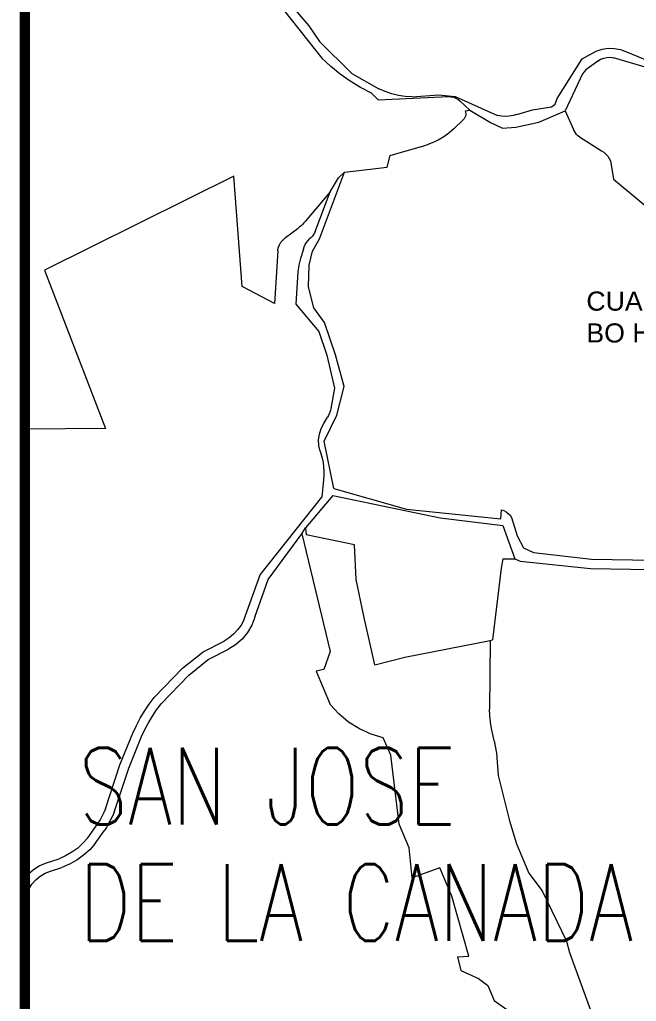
# Model space of a CAD drawing. Header units: millimetres. Extents: x -3245 to 2970, y 1153 to 3965.
# Drawn here: x -156.1 to -121.2, y 1961.8 to 2017.4 of the extents above; entities that cross this region are included whole.
import ezdxf
from ezdxf.enums import TextEntityAlignment as Align

# ---------------------------------------------------------------- set-up
doc = ezdxf.new("R2010")
doc.units = ezdxf.units.MM
doc.linetypes.add('ACAD_ISO02W100', pattern=[15, 12, -3])
doc.layers.add('FONDO_MANAGUA', color=8, linetype='ACAD_ISO02W100')
doc.layers.add('Nombres_Comarcas', color=7, linetype='Continuous')
doc.styles.add('ROMANS', font='ROMANS', dxfattribs={"height": 0.2})
doc.styles.get("Standard").update_dxf_attribs({"font": 'arial.ttf'})

msp = doc.modelspace()

# ---------------------------------------------------------------- linework, layer by layer
at = {"linetype": 'ByBlock', "const_width": 0.5892}
msp.add_lwpolyline([(-14.352, 2052.949), (-155.7661, 2052.949), (-155.7661, 1920.3732), (-14.352, 1920.3732)], close=True, dxfattribs=at)
at = {"layer": 'FONDO_MANAGUA', "color": 1, "lineweight": 0}
for p, q in [((-141.5663, 2018.4776), (-138.957, 2015.198)), ((-140.3814, 2017.8112), (-139.6868, 2017.0286)), ((-139.6868, 2017.0286), (-139.0844, 2016.1418)), ((-139.0844, 2016.1418), (-137.264, 2014.3236)), ((-124.228, 2015.1489), (-123.4323, 2015.5833)), ((-123.4323, 2015.5833), (-123.099, 2015.6971)), ((-123.099, 2015.6971), (-122.751, 2015.7519)), ((-122.751, 2015.7519), (-122.3989, 2015.7463)), ((-122.3989, 2015.7463), (-122.0529, 2015.6802)), ((-122.0529, 2015.6802), (-121.7235, 2015.5558)), ((-121.7235, 2015.5558), (-118.5214, 2014.2319)), ((-138.4547, 2014.7222), (-138.957, 2015.198)), ((-125.649, 2012.9203), (-124.228, 2015.1489)), ((-123.3401, 2015.0324), (-124.0095, 2014.5351)), ((-123.3401, 2015.0324), (-123.1804, 2015.1281)), ((-123.1804, 2015.1281), (-123.0072, 2015.196)), ((-123.0072, 2015.196), (-122.8251, 2015.2343)), ((-122.8251, 2015.2343), (-122.6392, 2015.2419)), ((-122.6392, 2015.2419), (-122.4546, 2015.2186)), ((-119.7447, 2014.4117), (-122.4546, 2015.2186)), ((-137.9199, 2014.2832), (-138.4547, 2014.7222)), ((-124.0095, 2014.5351), (-124.2045, 2014.3159)), ((-137.3552, 2013.8833), (-137.9199, 2014.2832)), ((-136.7635, 2013.5245), (-137.3552, 2013.8833)), ((-137.264, 2014.3236), (-135.7348, 2013.456)), ((-124.2045, 2014.3159), (-125.1854, 2012.2142)), ((-136.1479, 2013.2087), (-136.7635, 2013.5245)), ((-135.3747, 2013.3019), (-135.7348, 2013.456)), ((-135.0025, 2013.1792), (-135.3747, 2013.3019)), ((-136.1479, 2013.2087), (-135.7682, 2012.8294)), ((-135.7682, 2012.8294), (-131.7878, 2013.0158)), ((-134.6213, 2013.0888), (-135.0025, 2013.1792)), ((-134.2338, 2013.0313), (-134.6213, 2013.0888)), ((-133.8427, 2013.0071), (-134.2338, 2013.0313)), ((-133.8427, 2013.0071), (-132.3521, 2013.1204)), ((-132.3521, 2013.1204), (-131.4164, 2013.0332)), ((-131.7878, 2013.0158), (-131.6473, 2013.0111)), ((-131.6473, 2013.0111), (-131.5094, 2012.9842)), ((-131.5094, 2012.9842), (-131.3775, 2012.9356)), ((-131.4164, 2013.0332), (-129.0098, 2011.9397)), ((-131.3775, 2012.9356), (-131.2549, 2012.8667)), ((-131.2549, 2012.8667), (-131.145, 2012.7791)), ((-131.145, 2012.7791), (-130.5889, 2012.2588)), ((-125.753, 2012.5943), (-125.649, 2012.9203)), ((-130.8446, 2012.2062), (-130.5889, 2012.2588)), ((-130.8446, 2012.2062), (-130.8205, 2012.1329)), ((-130.5889, 2012.2588), (-129.4124, 2011.5574)), ((-127.9282, 2012.0012), (-127.0419, 2012.2786)), ((-127.0419, 2012.2786), (-125.9632, 2012.4302)), ((-126.6765, 2011.5628), (-125.1854, 2012.2142)), ((-125.9632, 2012.4302), (-125.753, 2012.5943)), ((-125.1854, 2012.2142), (-124.714, 2011.1626)), ((-131.4921, 2011.1917), (-130.9522, 2011.711)), ((-130.8999, 2011.7676), (-130.9522, 2011.711)), ((-130.8583, 2011.8327), (-130.8999, 2011.7676)), ((-130.8289, 2011.904), (-130.8583, 2011.8327)), ((-130.8125, 2011.9794), (-130.8289, 2011.904)), ((-130.8205, 2012.1329), (-130.8097, 2012.0565)), ((-130.8097, 2012.0565), (-130.8125, 2011.9794)), ((-128.7934, 2011.9032), (-129.0098, 2011.9397)), ((-128.5744, 2011.8911), (-128.7934, 2011.9032)), ((-128.3553, 2011.9036), (-128.5744, 2011.8911)), ((-128.139, 2011.9404), (-128.3553, 2011.9036)), ((-127.9282, 2012.0012), (-128.139, 2011.9404)), ((-131.4921, 2011.1917), (-131.767, 2010.9505)), ((-129.4124, 2011.5574), (-128.7303, 2011.2324)), ((-128.7303, 2011.2324), (-127.9844, 2011.2894)), ((-127.9844, 2011.2894), (-126.6765, 2011.5628)), ((-124.6689, 2011.0623), (-124.714, 2011.1626)), ((-124.6117, 2010.9682), (-124.6689, 2011.0623)), ((-132.3792, 2010.552), (-132.7109, 2010.3982)), ((-132.0636, 2010.7367), (-132.3792, 2010.552)), ((-131.767, 2010.9505), (-132.0636, 2010.7367)), ((-124.5434, 2010.8819), (-124.6117, 2010.9682)), ((-124.4651, 2010.8047), (-124.5434, 2010.8819)), ((-124.3779, 2010.7376), (-124.4651, 2010.8047)), ((-124.3779, 2010.7376), (-123.1244, 2009.955)), ((-134.3162, 2009.9017), (-133.0557, 2010.2766)), ((-132.7109, 2010.3982), (-133.0557, 2010.2766)), ((-123.1244, 2009.955), (-122.9963, 2009.8696)), ((-135.2649, 2009.0249), (-135.0919, 2009.6928)), ((-135.0919, 2009.6928), (-134.3162, 2009.9017)), ((-122.9963, 2009.8696), (-122.8807, 2009.768)), ((-122.8807, 2009.768), (-122.7794, 2009.652)), ((-122.7794, 2009.652), (-122.6944, 2009.5237)), ((-122.6944, 2009.5237), (-122.627, 2009.3852)), ((-122.627, 2009.3852), (-122.4506, 2008.3448)), ((-137.6835, 2008.747), (-135.2649, 2009.0249)), ((-143.946, 2008.5135), (-154.6519, 2003.1905)), ((-143.4668, 2002.2672), (-143.946, 2008.5135)), ((-139.0868, 2004.9608), (-137.6835, 2008.747)), ((-138.487, 2007.6262), (-138.0122, 2008.4207)), ((-137.6835, 2008.747), (-138.0122, 2008.4207)), ((-122.4506, 2008.3448), (-118.548, 2005.0961)), ((-138.487, 2007.6262), (-139.8936, 2005.9447)), ((-139.3335, 2005.3858), (-138.487, 2007.6262)), ((-141.0219, 2005.0345), (-140.3066, 2005.5692)), ((-140.2192, 2005.6387), (-140.3066, 2005.5692)), ((-140.134, 2005.7112), (-140.2192, 2005.6387)), ((-140.0513, 2005.7863), (-140.134, 2005.7112)), ((-139.9711, 2005.8642), (-140.0513, 2005.7863)), ((-139.8936, 2005.9447), (-139.9711, 2005.8642)), ((-141.1562, 2004.9177), (-141.0219, 2005.0345)), ((-139.7326, 2004.8804), (-139.6318, 2004.981)), ((-139.556, 2005.0487), (-139.6318, 2004.981)), ((-139.4876, 2005.1239), (-139.556, 2005.0487)), ((-139.4274, 2005.2057), (-139.4876, 2005.1239)), ((-139.4848, 2004.2782), (-139.0868, 2004.9608)), ((-139.3758, 2005.2933), (-139.4274, 2005.2057)), ((-139.3335, 2005.3858), (-139.3758, 2005.2933)), ((-141.4568, 2004.2854), (-141.422, 2004.46)), ((-141.422, 2004.46), (-141.359, 2004.6265)), ((-141.359, 2004.6265), (-141.2697, 2004.7804)), ((-141.2697, 2004.7804), (-141.1562, 2004.9177)), ((-139.9998, 2004.3828), (-140.1671, 2003.8568)), ((-139.9998, 2004.3828), (-139.9555, 2004.5181)), ((-139.9555, 2004.5181), (-139.8955, 2004.6473)), ((-139.8955, 2004.6473), (-139.821, 2004.7687)), ((-139.821, 2004.7687), (-139.7326, 2004.8804)), ((-141.4568, 2004.2854), (-141.6312, 2001.3071)), ((-140.1671, 2003.8568), (-140.2545, 2003.4771)), ((-139.6766, 2003.4694), (-139.4848, 2004.2782)), ((-140.2545, 2003.4771), (-140.3156, 2003.0928)), ((-139.709, 2002.2505), (-139.6766, 2003.4694)), ((-154.6519, 2003.1905), (-151.1937, 1994.2394)), ((-140.3156, 2003.0928), (-140.4233, 2001.2642)), ((-141.6312, 2001.3071), (-143.4668, 2002.2672)), ((-139.4164, 2001.0642), (-139.709, 2002.2505)), ((-140.4233, 2001.2642), (-139.1291, 1999.7164)), ((-138.8112, 2000.2367), (-139.4164, 2001.0642)), ((-138.1803, 1998.4102), (-138.8112, 2000.2367)), ((-139.1291, 1999.7164), (-138.6688, 1998.3824)), ((-138.6688, 1998.3824), (-138.2464, 1996.5206)), ((-137.6874, 1996.611), (-138.1803, 1998.4102)), ((-138.1175, 1994.9876), (-137.6874, 1996.611)), ((-138.2464, 1996.5206), (-138.4459, 1995.356)), ((-138.8206, 1993.5078), (-138.1175, 1994.9876)), ((-138.5805, 1994.965), (-138.6317, 1994.8748)), ((-138.536, 1995.0587), (-138.5805, 1994.965)), ((-138.4987, 1995.1555), (-138.536, 1995.0587)), ((-138.4686, 1995.2548), (-138.4987, 1995.1555)), ((-138.4459, 1995.356), (-138.4686, 1995.2548)), ((-138.9971, 1994.2231), (-138.8481, 1994.5109)), ((-138.8481, 1994.5109), (-138.6317, 1994.8748)), ((-151.1937, 1994.2394), (-155.7661, 1994.1892)), ((-139.1384, 1993.593), (-139.0948, 1993.9141)), ((-139.0948, 1993.9141), (-138.9971, 1994.2231)), ((-139.1267, 1993.2691), (-139.1384, 1993.593)), ((-139.06, 1992.952), (-139.1267, 1993.2691)), ((-138.2843, 1990.8292), (-138.8206, 1993.5078)), ((-139.06, 1992.952), (-138.9373, 1992.5598)), ((-138.9373, 1992.5598), (-138.8916, 1992.3157)), ((-138.8916, 1992.3157), (-138.8613, 1992.0692)), ((-138.8613, 1992.0692), (-138.8468, 1991.8212)), ((-138.8468, 1991.8212), (-138.8479, 1991.5728)), ((-138.8648, 1991.325), (-138.9527, 1990.3396)), ((-138.8479, 1991.5728), (-138.8648, 1991.325)), ((-138.2843, 1990.8292), (-134.1721, 1989.6723)), ((-142.4577, 1985.9457), (-138.9527, 1990.3396)), ((-138.3425, 1990.4446), (-139.8783, 1988.6103)), ((-138.3425, 1990.4446), (-132.2531, 1989.174)), ((-134.1721, 1989.6723), (-128.8261, 1989.1216)), ((-128.8261, 1989.1216), (-128.7914, 1989.6225)), ((-128.7914, 1989.6225), (-128.652, 1989.5813)), ((-128.652, 1989.5813), (-128.5223, 1989.5157)), ((-128.5223, 1989.5157), (-128.4066, 1989.4277)), ((-128.4066, 1989.4277), (-128.3086, 1989.3203)), ((-132.2531, 1989.174), (-128.7193, 1988.7447)), ((-128.3086, 1989.3203), (-128.2317, 1989.197)), ((-128.2317, 1989.197), (-127.9107, 1988.151)), ((-141.9902, 1985.6845), (-140.0903, 1988.2779)), ((-140.0903, 1988.2779), (-139.8783, 1988.6103)), ((-140.0903, 1988.2779), (-138.4921, 1981.6079)), ((-139.8783, 1988.6103), (-139.8392, 1988.2226)), ((-128.7193, 1988.7447), (-128.029, 1986.8516)), ((-137.1065, 1987.6464), (-139.8392, 1988.2226)), ((-127.9107, 1988.151), (-127.5386, 1987.4712)), ((-137.0084, 1985.6934), (-137.1065, 1987.6464)), ((-127.5386, 1987.4712), (-126.982, 1987.2069)), ((-126.982, 1987.2069), (-123.6897, 1986.8321)), ((-128.719, 1986.8575), (-128.8184, 1986.3279)), ((-128.719, 1986.8575), (-128.029, 1986.8516)), ((-128.029, 1986.8516), (-127.7412, 1986.731)), ((-127.7412, 1986.731), (-123.7603, 1986.2988)), ((-123.6897, 1986.8321), (-120.2145, 1986.7748)), ((-128.8184, 1986.3279), (-129.296, 1982.2644)), ((-123.7603, 1986.2988), (-120.3449, 1986.2576)), ((-143.377, 1983.3924), (-142.4577, 1985.9457)), ((-142.7563, 1983.5569), (-141.9902, 1985.6845)), ((-136.5882, 1983.6125), (-137.0084, 1985.6934)), ((-143.377, 1983.3924), (-143.5309, 1983.099)), ((-142.7563, 1983.5569), (-142.9278, 1983.1048)), ((-135.956, 1980.8562), (-136.5882, 1983.6125)), ((-143.7226, 1982.8288), (-143.9488, 1982.5866)), ((-143.5309, 1983.099), (-143.7226, 1982.8288)), ((-142.9278, 1983.1048), (-143.1696, 1982.686)), ((-145.672, 1981.5969), (-144.4875, 1982.2033)), ((-144.2052, 1982.3769), (-144.4875, 1982.2033)), ((-143.9488, 1982.5866), (-144.2052, 1982.3769)), ((-143.4756, 1982.3116), (-143.8378, 1981.9911)), ((-143.1696, 1982.686), (-143.4756, 1982.3116)), ((-134.2602, 1981.2872), (-129.4361, 1982.2368)), ((-129.4361, 1982.2368), (-129.463, 1978.3422)), ((-129.4361, 1982.2368), (-129.296, 1982.2644)), ((-146.8406, 1980.6648), (-145.672, 1981.5969)), ((-145.384, 1981.1508), (-144.2467, 1981.733)), ((-143.8378, 1981.9911), (-144.2467, 1981.733)), ((-138.4921, 1981.6079), (-138.8484, 1980.5997)), ((-146.4845, 1980.273), (-145.384, 1981.1508)), ((-135.956, 1980.8562), (-134.2602, 1981.2872)), ((-148.446, 1979.004), (-146.8406, 1980.6648)), ((-138.8484, 1980.5997), (-139.2732, 1980.4872)), ((-139.2732, 1980.4872), (-138.4875, 1978.6075)), ((-148.0479, 1978.6557), (-146.4845, 1980.273)), ((-148.727, 1978.6269), (-148.446, 1979.004)), ((-148.9888, 1978.2363), (-148.727, 1978.6269)), ((-148.5483, 1977.9448), (-148.3068, 1978.3064)), ((-148.3068, 1978.3064), (-148.0479, 1978.6557)), ((-137.9989, 1978.0746), (-138.4875, 1978.6075)), ((-129.4473, 1977.9798), (-129.463, 1978.3422)), ((-149.4524, 1977.4182), (-149.2308, 1977.833)), ((-149.2308, 1977.833), (-148.9888, 1978.2363)), ((-148.7719, 1977.5717), (-148.5483, 1977.9448)), ((-137.4436, 1977.6115), (-137.9989, 1978.0746)), ((-129.413, 1977.6188), (-129.4473, 1977.9798)), ((-149.653, 1976.9929), (-149.4524, 1977.4182)), ((-149.163, 1976.7952), (-148.977, 1977.1883)), ((-148.977, 1977.1883), (-148.7719, 1977.5717)), ((-136.8316, 1977.2266), (-137.4436, 1977.6115)), ((-136.1737, 1976.9266), (-136.8316, 1977.2266)), ((-129.3601, 1977.26), (-129.413, 1977.6188)), ((-129.2889, 1976.9044), (-129.3601, 1977.26)), ((-150.3818, 1975.1859), (-149.653, 1976.9929)), ((-149.8855, 1975.0039), (-149.163, 1976.7952)), ((-135.4818, 1976.717), (-136.1737, 1976.9266)), ((-135.0609, 1975.7467), (-135.4818, 1976.717)), ((-129.1994, 1976.5529), (-129.2889, 1976.9044)), ((-129.1994, 1976.5529), (-129.0716, 1975.8477)), ((-134.5797, 1971.8308), (-135.0609, 1975.7467)), ((-129.0716, 1975.8477), (-128.9765, 1974.5874)), ((-151.2056, 1972.6993), (-150.3818, 1975.1859)), ((-150.7092, 1972.5181), (-149.8855, 1975.0039)), ((-128.9765, 1974.5874), (-128.3333, 1972.0318)), ((-151.2056, 1972.6993), (-151.2912, 1972.5046)), ((-151.3839, 1972.3133), (-151.4836, 1972.1255)), ((-151.2912, 1972.5046), (-151.3839, 1972.3133)), ((-150.806, 1972.2963), (-150.9111, 1972.0785)), ((-150.7092, 1972.5181), (-150.806, 1972.2963)), ((-152.2096, 1971.0632), (-151.7034, 1971.7615)), ((-151.5902, 1971.9414), (-151.7034, 1971.7615)), ((-151.4836, 1972.1255), (-151.5902, 1971.9414)), ((-151.1461, 1971.6556), (-151.2756, 1971.4514)), ((-151.0246, 1971.8648), (-151.1461, 1971.6556)), ((-150.9111, 1972.0785), (-151.0246, 1971.8648)), ((-134.0201, 1970.5036), (-134.5797, 1971.8308)), ((-128.3333, 1972.0318), (-127.9387, 1970.7202)), ((-152.2096, 1971.0632), (-152.4757, 1970.7559)), ((-151.7841, 1970.7502), (-151.2756, 1971.4514)), ((-152.775, 1970.481), (-153.1038, 1970.2419)), ((-152.4757, 1970.7559), (-152.775, 1970.481)), ((-151.7841, 1970.7502), (-152.0924, 1970.3925)), ((-133.8379, 1968.8029), (-134.0201, 1970.5036)), ((-127.9387, 1970.7202), (-127.2363, 1969.0608)), ((-153.4576, 1970.0418), (-153.8319, 1969.8832)), ((-153.1038, 1970.2419), (-153.4576, 1970.0418)), ((-152.44, 1970.0727), (-152.8219, 1969.7951)), ((-152.0924, 1970.3925), (-152.44, 1970.0727)), ((-155.271, 1969.2754), (-154.9498, 1969.4799)), ((-154.9498, 1969.4799), (-154.6015, 1969.6336)), ((-154.6015, 1969.6336), (-153.8319, 1969.8832)), ((-154.3182, 1969.1701), (-153.6689, 1969.3806)), ((-153.2334, 1969.5634), (-153.6689, 1969.3806)), ((-152.8219, 1969.7951), (-153.2334, 1969.5634)), ((-132.2734, 1969.3604), (-133.8379, 1968.8029)), ((-131.5943, 1967.7584), (-132.2734, 1969.3604)), ((-155.8033, 1968.7339), (-155.5576, 1969.0248)), ((-155.5576, 1969.0248), (-155.271, 1969.2754)), ((-155.1517, 1968.6835), (-154.9017, 1968.8905)), ((-154.9017, 1968.8905), (-154.6214, 1969.0542)), ((-154.6214, 1969.0542), (-154.3182, 1969.1701)), ((-127.2363, 1969.0608), (-126.4957, 1968.0642)), ((-156.0022, 1968.4092), (-155.8033, 1968.7339)), ((-155.5351, 1968.1623), (-155.3647, 1968.4386)), ((-155.3647, 1968.4386), (-155.1517, 1968.6835)), ((-155.8633, 1967.5417), (-155.5351, 1968.1623)), ((-130.6466, 1964.3649), (-131.5943, 1967.7584)), ((-126.4957, 1968.0642), (-125.1059, 1965.2184)), ((-125.1059, 1965.2184), (-124.9338, 1964.5666)), ((-131.2858, 1964.3331), (-130.6466, 1964.3649)), ((-124.9338, 1964.5666), (-121.5869, 1955.3243)), ((-131.2858, 1964.3331), (-131.0851, 1963.5601)), ((-131.0851, 1963.5601), (-130.0847, 1963.1085)), ((-130.0847, 1963.1085), (-129.5628, 1962.7019)), ((-129.5628, 1962.7019), (-129.2128, 1961.8575)), ((-129.2128, 1961.8575), (-128.3496, 1961.2597))]:
    msp.add_line(p, q, dxfattribs=at)

# ---------------------------------------------------------------- texts
at = {"color": 7, "lineweight": 0, "insert": (-123.988, 2001.9837), "char_height": 1.081132, "width": 18.430024, "attachment_point": 1}
msp.add_mtext('CUADRO DE BASEBALL\\PBO HILARIO SANCHEZ ', dxfattribs=at)
at = {"layer": 'Nombres_Comarcas', "color": 7, "linetype": 'ByBlock', "lineweight": 20, "style": 'ROMANS', "width": 0.75}
for s, height, p in [('SAN JOSE ', 4.33472, (-140.9461, 1973.9921)), ('DE LA CANADA', 4.334715, (-137.0032, 1967.3975))]:
    msp.add_text(s, height=height, dxfattribs=at).set_placement(p, align=Align.MIDDLE)

doc.saveas('drawing.dxf')
